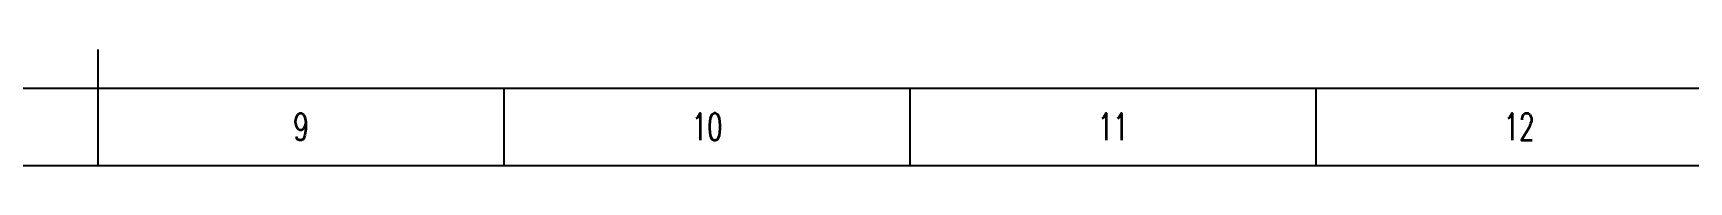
# Model space of a CAD drawing. Header units: millimetres. Extents: x 0 to 841, y 0 to 594.
# Drawn here: x 412.1 to 626.5, y 0 to 15 of the extents above; entities that cross this region are included whole.
import ezdxf
from ezdxf.enums import TextEntityAlignment as Align

# ---------------------------------------------------------------- set-up
doc = ezdxf.new("R2010")
doc.units = ezdxf.units.MM
doc.layers.add('PDM_Title', color=7, linetype='Continuous')
doc.styles.add('HZ', font='TXT.SHX', dxfattribs={"width": 0.667, "bigfont": 'HZTXT.SHX'})

# ---------------------------------------------------------------- blocks, each defined once
blk = doc.blocks.new('FitPDM_DWGFrame')
at = {"layer": 'PDM_Title', "color": 0}
for p, q in [((420.5, 0), (420.5, 15)), ((25, 10), (831, 10))]:
    blk.add_line(p, q, dxfattribs=at)
at = {"layer": 'PDM_Title', "color": 2}
for p, q in [((473.0625, 0), (473.0625, 10)), ((525.625, 0), (525.625, 10)), ((578.1875, 0), (578.1875, 10)), ((0, 0), (841, 0))]:
    blk.add_line(p, q, dxfattribs=at)
at = {"layer": 'PDM_Title', "color": 2, "style": 'HZ', "width": 0.667}
for s, p in [('9', (446.7812, 5)), ('10', (499.3438, 5)), ('11', (551.9062, 5)), ('12', (604.4688, 5))]:
    blk.add_text(s, height=3.5, dxfattribs=at).set_placement(p, align=Align.MIDDLE_CENTER)

msp = doc.modelspace()

# ---------------------------------------------------------------- block references
at = {"layer": 'PDM_Title'}
msp.add_blockref('FitPDM_DWGFrame', (0, 0), dxfattribs=at)

doc.saveas('drawing.dxf')
